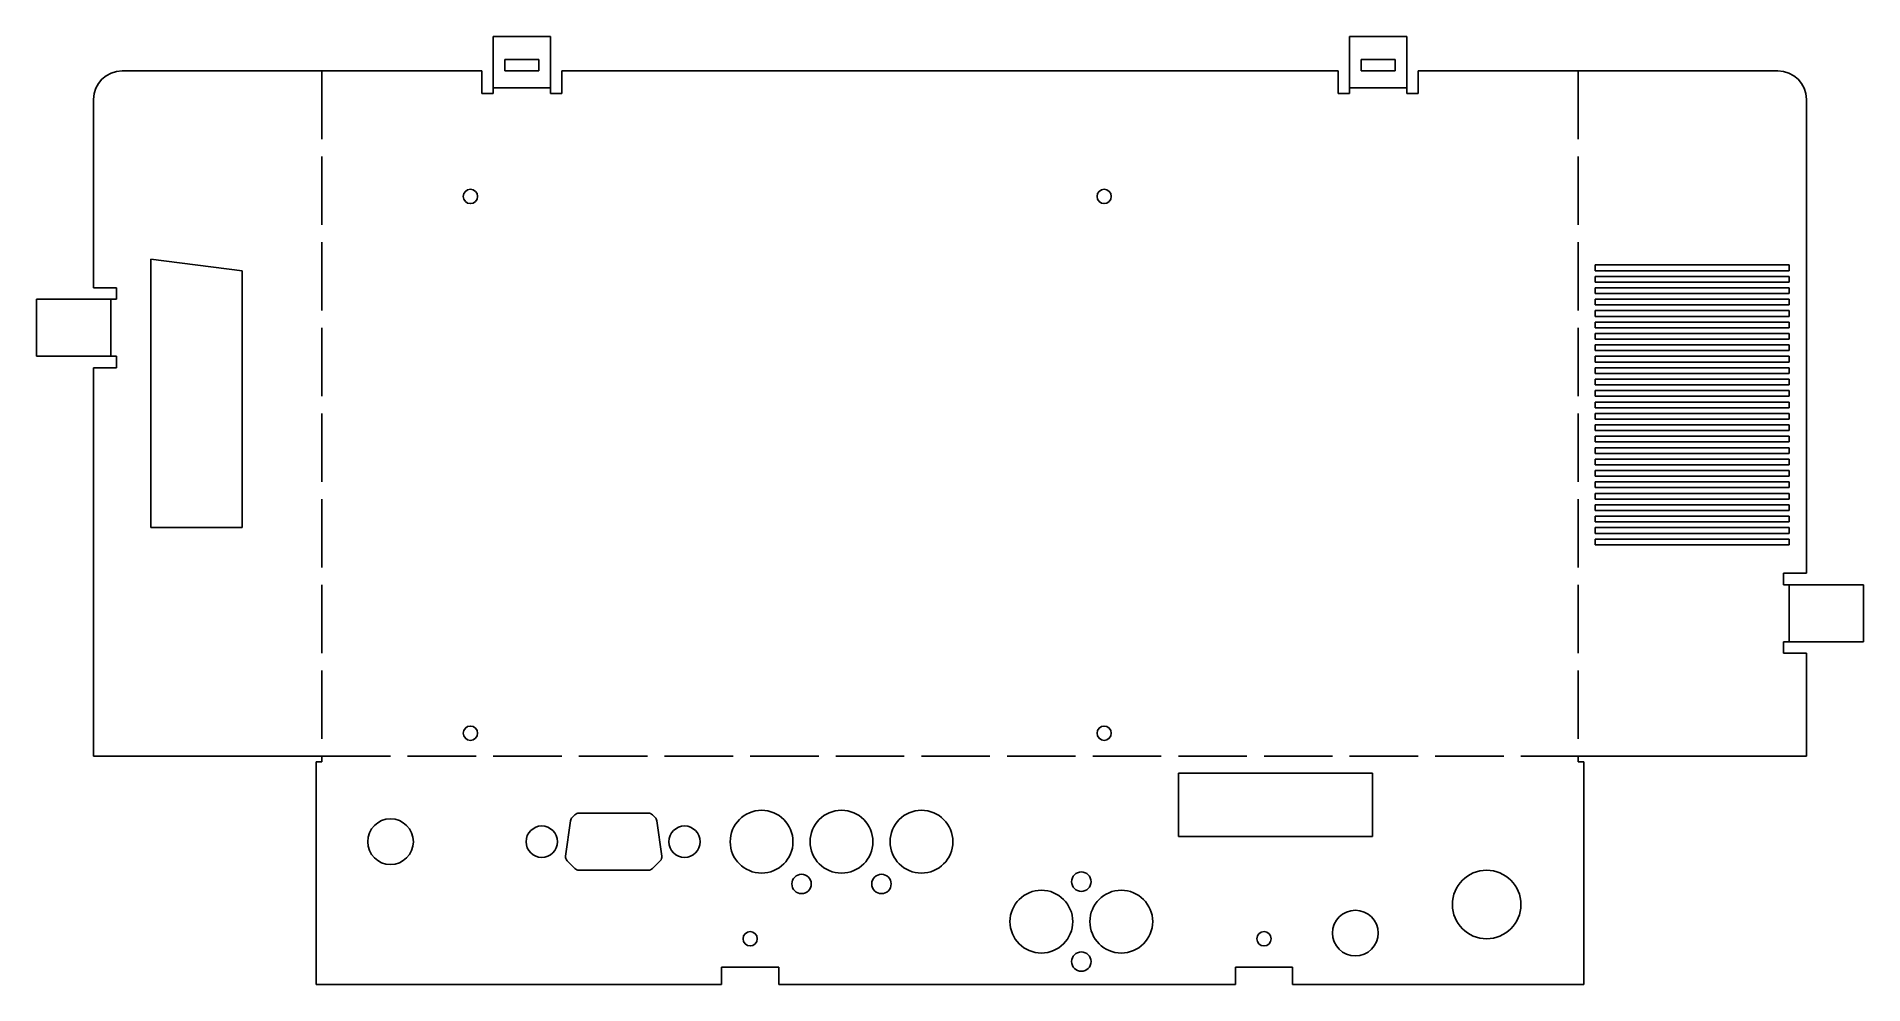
# Model space of a CAD drawing. Header units: millimetres. Extents: x -50 to 270, y -40 to 126.
import ezdxf

# ---------------------------------------------------------------- set-up
doc = ezdxf.new("R2010")
doc.units = ezdxf.units.MM
doc.header["$MEASUREMENT"] = 0
doc.linetypes.add('ACAD_ISO02W100', pattern=[15, 12, -3])
doc.layers.get('0').update_dxf_attribs({"lineweight": 25, "true_color": 0xffffff})
doc.layers.add('Bends', color=1, linetype='ACAD_ISO02W100', lineweight=25, true_color=0xff0000)

msp = doc.modelspace()

# ---------------------------------------------------------------- linework, layer by layer
for p, q in [((30, 120), (30, 126)), ((30, 126), (40, 126)), ((40, 126), (40, 120)), ((190, 126), (180, 126)), ((180, 126), (180, 120)), ((190, 120), (190, 126)), ((32, 120), (32, 122)), ((32, 122), (38, 122)), ((38, 122), (38, 120)), ((182, 120), (182, 122)), ((182, 122), (188, 122)), ((188, 122), (188, 120)), ((-35, 120), (0, 120)), ((0, 120), (28, 120)), ((28, 120), (28, 116)), ((30, 116), (30, 120)), ((38, 120), (32, 120)), ((40, 120), (40, 116)), ((178, 120), (42, 120)), ((42, 116), (42, 120)), ((178, 120), (178, 116)), ((180, 116), (180, 120)), ((188, 120), (182, 120)), ((190, 120), (190, 116)), ((192, 120), (220, 120)), ((192, 116), (192, 120)), ((255, 120), (220, 120)), ((28, 116), (30, 116)), ((40, 116), (42, 116)), ((178, 116), (180, 116)), ((190, 116), (192, 116)), ((-40, 82), (-40, 115)), ((260, 32), (260, 115)), ((-30, 40), (-30, 87)), ((-30, 87), (-14, 85)), ((-14, 85), (-14, 40)), ((257, 86), (223, 86)), ((223, 86), (223, 85)), ((223, 85), (257, 85)), ((257, 84), (223, 84)), ((223, 84), (223, 83)), ((257, 85), (257, 86)), ((257, 83), (257, 84)), ((-40, 80), (-50, 80)), ((-50, 80), (-50, 70)), ((-40, 82), (-36, 82)), ((-36, 80), (-40, 80)), ((-36, 82), (-36, 80)), ((223, 83), (257, 83)), ((257, 82), (223, 82)), ((223, 82), (223, 81)), ((223, 81), (257, 81)), ((257, 80), (223, 80)), ((223, 80), (223, 79)), ((257, 81), (257, 82)), ((257, 79), (257, 80)), ((223, 79), (257, 79)), ((257, 78), (223, 78)), ((223, 78), (223, 77)), ((223, 77), (257, 77)), ((257, 77), (257, 78)), ((257, 76), (223, 76)), ((223, 76), (223, 75)), ((223, 75), (257, 75)), ((257, 74), (223, 74)), ((223, 74), (223, 73)), ((257, 75), (257, 76)), ((257, 73), (257, 74)), ((223, 73), (257, 73)), ((257, 72), (223, 72)), ((223, 72), (223, 71)), ((223, 71), (257, 71)), ((257, 71), (257, 72)), ((-50, 70), (-40, 70)), ((-36, 70), (-40, 70)), ((-40, 0), (-40, 68)), ((-40, 68), (-36, 68)), ((-36, 68), (-36, 70)), ((257, 70), (223, 70)), ((223, 70), (223, 69)), ((223, 69), (257, 69)), ((257, 68), (223, 68)), ((223, 68), (223, 67)), ((257, 69), (257, 70)), ((257, 67), (257, 68)), ((223, 67), (257, 67)), ((257, 66), (223, 66)), ((223, 66), (223, 65)), ((223, 65), (257, 65)), ((257, 64), (223, 64)), ((223, 64), (223, 63)), ((257, 65), (257, 66)), ((257, 63), (257, 64)), ((223, 63), (257, 63)), ((257, 62), (223, 62)), ((223, 62), (223, 61)), ((223, 61), (257, 61)), ((257, 61), (257, 62)), ((257, 60), (223, 60)), ((223, 60), (223, 59)), ((223, 59), (257, 59)), ((257, 58), (223, 58)), ((223, 58), (223, 57)), ((257, 59), (257, 60)), ((257, 57), (257, 58)), ((223, 57), (257, 57)), ((257, 56), (223, 56)), ((223, 56), (223, 55)), ((223, 55), (257, 55)), ((257, 55), (257, 56)), ((257, 54), (223, 54)), ((223, 54), (223, 53)), ((223, 53), (257, 53)), ((257, 52), (223, 52)), ((223, 52), (223, 51)), ((257, 53), (257, 54)), ((257, 51), (257, 52)), ((223, 51), (257, 51)), ((257, 50), (223, 50)), ((223, 50), (223, 49)), ((223, 49), (257, 49)), ((257, 48), (223, 48)), ((223, 48), (223, 47)), ((257, 49), (257, 50)), ((257, 47), (257, 48)), ((223, 47), (257, 47)), ((257, 46), (223, 46)), ((223, 46), (223, 45)), ((223, 45), (257, 45)), ((257, 45), (257, 46)), ((257, 44), (223, 44)), ((223, 44), (223, 43)), ((223, 43), (257, 43)), ((257, 42), (223, 42)), ((223, 42), (223, 41)), ((257, 43), (257, 44)), ((257, 41), (257, 42)), ((-30, 40), (-14, 40)), ((223, 41), (257, 41)), ((257, 40), (223, 40)), ((223, 40), (223, 39)), ((223, 39), (257, 39)), ((257, 39), (257, 40)), ((257, 38), (223, 38)), ((223, 38), (223, 37)), ((223, 37), (257, 37)), ((257, 37), (257, 38)), ((256, 30), (256, 32)), ((256, 32), (260, 32)), ((260, 30), (256, 30)), ((260, 30), (270, 30)), ((270, 30), (270, 20)), ((256, 18), (256, 20)), ((256, 20), (260, 20)), ((270, 20), (260, 20)), ((260, 18), (256, 18)), ((260, 18), (260, 0)), ((0, 0), (-40, 0)), ((0, -1), (0, 0)), ((220, 0), (260, 0)), ((220, -1), (220, 0)), ((-1, -40), (-1, -1)), ((-1, -1), (0, -1)), ((150, -3), (184, -3)), ((150, -14.1), (150, -3)), ((184, -3), (184, -14.1)), ((221, -1), (220, -1)), ((221, -1), (221, -40)), ((43.54, -11.33), (42.66, -17.51)), ((44.29, -10.29), (43.82, -10.76)), ((57.17, -10), (45, -10)), ((57.88, -10.29), (58.35, -10.76)), ((59.52, -17.51), (58.63, -11.33)), ((184, -14.1), (150, -14.1)), ((44.29, -19.71), (42.94, -18.35)), ((57.88, -19.71), (59.23, -18.35)), ((45, -20), (57.17, -20)), ((70, -40), (70, -37)), ((70, -37), (80, -37)), ((80, -37), (80, -40)), ((160, -40), (160, -37)), ((160, -37), (170, -37)), ((170, -37), (170, -40)), ((70, -40), (-1, -40)), ((80, -40), (160, -40)), ((170, -40), (170, -40)), ((170, -40), (221, -40))]:
    msp.add_line(p, q)
for centre, radius in [((26, 98), 1.25), ((137, 98), 1.25), ((26, 4), 1.25), ((137, 4), 1.25), ((77, -15), 5.5), ((91, -15), 5.5), ((105, -15), 5.5), ((12, -15), 4), ((38.5, -15), 2.75), ((63.5, -15), 2.75), ((84, -22.4), 1.7), ((98, -22.4), 1.7), ((133, -22), 1.7), ((204, -26), 6), ((126, -29), 5.5), ((140, -29), 5.5), ((181, -31), 4), ((75, -32), 1.25), ((165, -32), 1.25), ((133, -36), 1.7)]:
    msp.add_circle(centre, radius)
for centre, radius, start, end in [((-35, 115), 5, 90, 180), ((255, 115), 5, 0, 90), ((44.53, -11.47), 1, 135, 171.8699), ((45, -11), 1, 90, 135), ((57.17, -11), 1, 45, 90), ((57.64, -11.47), 1, 8.1301, 45), ((43.65, -17.65), 1, 171.8699, 225), ((58.53, -17.65), 1, 315, 8.1301), ((45, -19), 1, 225, 270), ((57.17, -19), 1, 270, 315)]:
    msp.add_arc(centre, radius, start, end)
at = {"layer": 'Bends'}
for p, q in [((0, 120), (0, 0)), ((220, 120), (220, 0)), ((30, 117), (40, 117)), ((180, 117), (190, 117)), ((-37, 70), (-37, 80)), ((257, 20), (257, 30)), ((0, 0), (220, 0))]:
    msp.add_line(p, q, dxfattribs=at)

doc.saveas('drawing.dxf')
